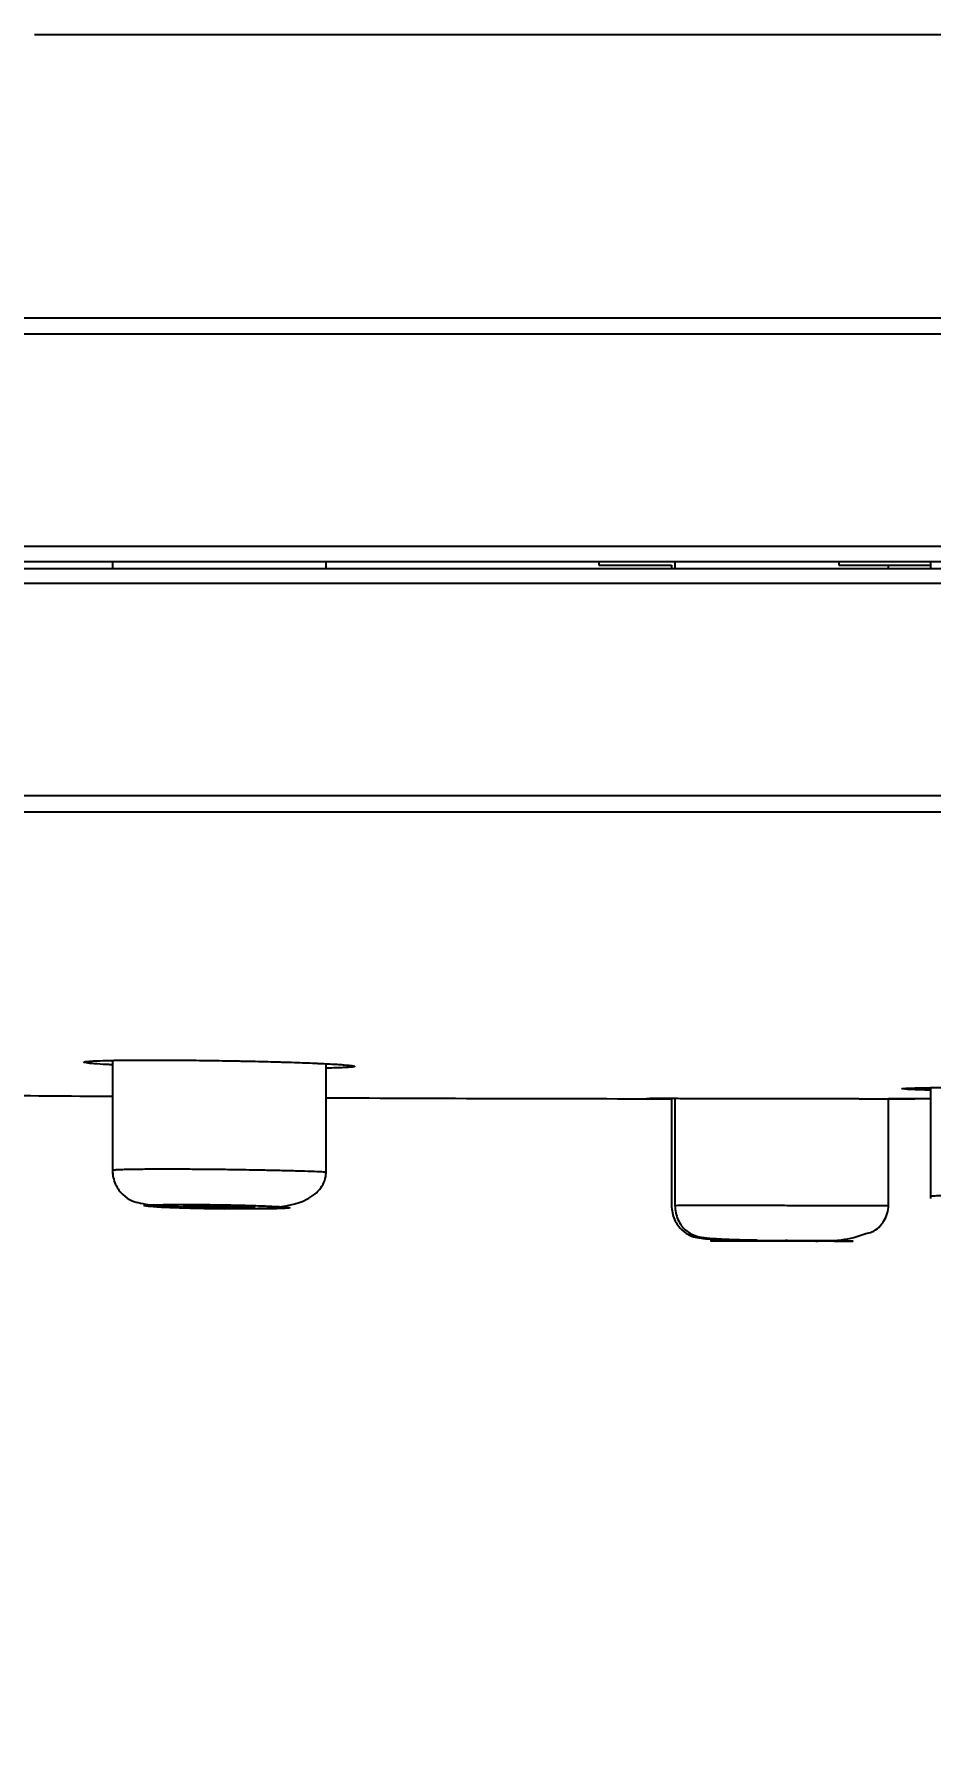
# Model space of a CAD drawing. Header units: millimetres. Extents: x 6110 to 6704, y -2661 to -1821.
# Drawn here: x 6477.58 to 6480.72, y -2068.33 to -2062.29 of the extents above; entities that cross this region are included whole.
import ezdxf

# ---------------------------------------------------------------- set-up
doc = ezdxf.new("R2010")
doc.units = ezdxf.units.MM
doc.header["$LTSCALE"] = 0.1
doc.linetypes.add('HIDDEN2', pattern=[4.7625, 3.175, -1.5875])
doc.layers.add('1', color=4, linetype='HIDDEN2', lineweight=13)
doc.layers.add('DIM', color=3, linetype='Continuous', lineweight=9)
doc.styles.get("Standard").update_dxf_attribs({"font": 'arial.ttf'})
doc.dimstyles.new('ISO-25', dxfattribs={"dimtxt": 2.5, "dimasz": 2.5, "dimexe": 1.25, "dimexo": 0.625, "dimtad": 1, "dimlfac": 5, "dimtxsty": 'Standard', "dimcen": 2.5, "dimadec": 0, "dimazin": 0, "dimtfac": 1, "dimtmove": 0, "dimatfit": 3, "dimfxl": 0, "dimarcsym": 0})

# ---------------------------------------------------------------- blocks, each defined once
blk = doc.blocks.new('*D94')
at = {"layer": 'Defpoints', "color": 0}
for p in [(6619.6172, -1993.2599), (6619.6172, -2013.8444), (6456.1819, -2064.0902)]:
    blk.add_point(p, dxfattribs=at)
at = {"layer": 'DIM', "color": 0, "lineweight": -2}
for p, q in [((6456.1819, -2063.4652), (6456.1819, -1992.0099)), ((6619.6172, -2013.2194), (6619.6172, -1992.0099)), ((6461.1819, -1993.2599), (6614.6172, -1993.2599))]:
    blk.add_line(p, q, dxfattribs=at)
at = {"layer": 'DIM', "color": 0}
for points in [[(6461.1819, -1992.4266), (6461.1819, -1994.0933), (6456.1819, -1993.2599)], [(6614.6172, -1992.4266), (6614.6172, -1994.0933), (6619.6172, -1993.2599)]]:
    blk.add_solid(points, dxfattribs=at)
at = {"layer": 'DIM', "color": 0, "insert": (6537.8995, -1989.6302), "char_height": 5, "attachment_point": 5}
blk.add_mtext('653,7', dxfattribs=at)

msp = doc.modelspace()

# ---------------------------------------------------------------- hatches: boundary and pattern name
at = {"layer": 'DIM'}
h = msp.add_hatch(dxfattribs=at)
h.set_pattern_fill('ANSI31', color=2)
edge = h.paths.add_edge_path()
edge.add_line((6619.6172, -2595.9805), (6619.6172, -1962.2056))
edge.add_line((6634.6172, -1966.1101), (6619.6172, -1966.1101))
edge.add_line((6634.6172, -2610.9805), (6634.6172, -1966.1101))
edge.add_line((6634.6172, -2610.9805), (6184.4567, -2610.9805))
edge.add_line((6619.6172, -2595.9805), (6184.4567, -2595.9805))
edge.add_line((6184.4567, -2610.9805), (6184.4567, -2595.9805))

# ---------------------------------------------------------------- linework, layer by layer
at = {"layer": '1', "color": 7, "linetype": 'Continuous', "lineweight": -3}
for p, q in [((6477.5755, -2062.2906), (6484.3069, -2062.2906)), ((6457.4997, -2063.2861), (6484.3069, -2063.2861)), ((6484.3069, -2063.3432), (6456.8646, -2063.3432)), ((6512.4319, -2064.0902), (6456.1819, -2064.0902)), ((6456.1819, -2064.1422), (6512.4319, -2064.1422)), ((6477.8496, -2064.1422), (6477.8496, -2064.1672)), ((6478.5996, -2064.1672), (6478.5996, -2064.1422)), ((6479.5569, -2064.1422), (6479.5569, -2064.1547)), ((6479.5569, -2064.1547), (6479.8121, -2064.1547)), ((6479.8121, -2064.1547), (6479.8121, -2064.1672)), ((6479.8244, -2064.1422), (6479.8244, -2064.1672)), ((6480.4003, -2064.1422), (6480.4003, -2064.1547)), ((6480.4003, -2064.1547), (6480.7217, -2064.1547)), ((6480.5744, -2064.1672), (6480.5744, -2064.1547)), ((6480.7217, -2064.1422), (6480.7217, -2064.1672)), ((6456.1819, -2064.1672), (6512.4319, -2064.1672)), ((6484.3069, -2064.2192), (6456.1819, -2064.2192)), ((6511.7491, -2064.9661), (6456.8646, -2064.9661)), ((6484.3069, -2065.0233), (6457.4997, -2065.0233)), ((6477.8496, -2065.895), (6477.8496, -2066.2951)), ((6478.5996, -2066.2951), (6478.5996, -2065.907)), ((6479.8121, -2066.0297), (6479.8121, -2066.4077)), ((6479.8244, -2066.0283), (6479.8244, -2066.4077)), ((6480.5744, -2066.4077), (6480.5744, -2066.0296)), ((6480.6671, -2066.0297), (6480.5744, -2066.0297)), ((6480.7217, -2066.0297), (6480.6671, -2066.0297)), ((6480.7217, -2065.9909), (6480.7217, -2066.3799)), ((6480.7217, -2066.3799), (6480.7217, -2066.38))]:
    msp.add_line(p, q, dxfattribs=at)
for start, end in [(269.317618, 269.52796), (269.699855, 269.977758)]:
    msp.add_arc((6479.9092, -1816.0297), 250, start, end, dxfattribs=at)
for points, knots in [([(6477.8489, -2065.9107), (6477.8469, -2065.9106), (6477.845, -2065.9105), (6477.8385, -2065.9102), (6477.834, -2065.9099), (6477.8125, -2065.9087), (6477.7979, -2065.9078), (6477.783, -2065.9066), (6477.7801, -2065.9063), (6477.7749, -2065.9058), (6477.7724, -2065.9056), (6477.7656, -2065.9049), (6477.7618, -2065.9044), (6477.7527, -2065.9031), (6477.7496, -2065.9022), (6477.7496, -2065.9011), (6477.7498, -2065.9009), (6477.7505, -2065.9005), (6477.7511, -2065.9003), (6477.7534, -2065.8997), (6477.7579, -2065.8989), (6477.7654, -2065.8982), (6477.7722, -2065.8977), (6477.7746, -2065.8975), (6477.7799, -2065.8972), (6477.7827, -2065.8971), (6477.7976, -2065.8963), (6477.8121, -2065.8958), (6477.8336, -2065.8953), (6477.8381, -2065.8951), (6477.8474, -2065.895), (6477.8522, -2065.8949), (6477.8671, -2065.8946), (6477.8776, -2065.8944), (6477.9104, -2065.8941), (6477.9343, -2065.8939), (6477.9667, -2065.8938), (6477.9734, -2065.8938), (6477.9868, -2065.8938), (6477.9936, -2065.8938), (6478.0142, -2065.8938), (6478.0422, -2065.8939), (6478.0713, -2065.8941), (6478.0936, -2065.8942), (6478.1011, -2065.8943), (6478.1163, -2065.8944), (6478.1239, -2065.8945), (6478.1623, -2065.8949), (6478.1931, -2065.8953), (6478.2396, -2065.8961), (6478.2551, -2065.8963), (6478.2784, -2065.8968), (6478.2862, -2065.8969), (6478.3017, -2065.8972), (6478.3094, -2065.8974), (6478.3475, -2065.8982), (6478.3771, -2065.8989), (6478.413, -2065.8999), (6478.4201, -2065.9001), (6478.4343, -2065.9005), (6478.4413, -2065.9007), (6478.462, -2065.9013), (6478.4753, -2065.9017), (6478.5139, -2065.903), (6478.5379, -2065.9039), (6478.5656, -2065.9051), (6478.571, -2065.9054), (6478.5815, -2065.9058), (6478.5866, -2065.9061), (6478.6014, -2065.9068), (6478.6198, -2065.9077), (6478.6358, -2065.9087), (6478.6469, -2065.9094), (6478.6504, -2065.9097), (6478.6571, -2065.9102), (6478.6603, -2065.9104), (6478.6752, -2065.9116), (6478.6842, -2065.9125), (6478.6934, -2065.9139), (6478.6957, -2065.9143), (6478.6988, -2065.9152), (6478.6996, -2065.9156), (6478.6996, -2065.9169), (6478.6967, -2065.9177), (6478.6891, -2065.9186), (6478.6874, -2065.9187), (6478.6836, -2065.9191), (6478.6816, -2065.9192), (6478.6748, -2065.9197), (6478.6644, -2065.9203), (6478.6512, -2065.9209), (6478.6403, -2065.9213), (6478.6365, -2065.9214), (6478.6285, -2065.9216), (6478.6243, -2065.9217), (6478.6141, -2065.922), (6478.608, -2065.9221), (6478.6016, -2065.9222)], [0, 0, 0, 0, 0.00443, 0.00443, 0.01545, 0.01545, 0.059529, 0.059529, 0.070548, 0.070548, 0.081568, 0.081568, 0.103608, 0.103608, 0.147687, 0.147687, 0.158707, 0.158707, 0.169726, 0.169726, 0.191766, 0.213805, 0.213805, 0.224825, 0.224825, 0.235845, 0.235845, 0.279924, 0.279924, 0.290944, 0.290944, 0.301964, 0.301964, 0.324003, 0.324003, 0.368082, 0.368082, 0.379102, 0.379102, 0.390122, 0.390122, 0.412161, 0.434201, 0.434201, 0.445221, 0.445221, 0.45624, 0.45624, 0.500319, 0.500319, 0.522359, 0.522359, 0.533379, 0.533379, 0.544399, 0.544399, 0.588478, 0.588478, 0.599497, 0.599497, 0.610517, 0.610517, 0.632557, 0.632557, 0.676636, 0.676636, 0.687656, 0.687656, 0.698675, 0.698675, 0.720715, 0.742754, 0.742754, 0.753774, 0.753774, 0.764794, 0.764794, 0.808873, 0.808873, 0.830913, 0.830913, 0.852952, 0.852952, 0.897031, 0.897031, 0.908051, 0.908051, 0.919071, 0.919071, 0.94111, 0.96315, 0.96315, 0.97417, 0.97417, 0.985189, 0.985189, 1, 1, 1, 1]), ([(6479.7244, -2066.0285), (6479.7244, -2066.0285), (6479.7247, -2066.0285), (6479.7259, -2066.0285), (6479.7264, -2066.0285), (6479.7277, -2066.0284), (6479.7284, -2066.0284), (6479.7311, -2066.0284), (6479.7333, -2066.0284), (6479.7412, -2066.0284), (6479.7482, -2066.0284), (6479.7614, -2066.0283), (6479.7662, -2066.0283), (6479.7768, -2066.0283), (6479.7825, -2066.0283), (6479.8006, -2066.0283), (6479.8143, -2066.0283), (6479.8369, -2066.0283), (6479.8448, -2066.0284), (6479.8573, -2066.0284), (6479.8615, -2066.0284), (6479.8702, -2066.0284), (6479.8746, -2066.0284), (6479.897, -2066.0284), (6479.9159, -2066.0284), (6479.9459, -2066.0285), (6479.9562, -2066.0285), (6479.972, -2066.0285), (6479.9773, -2066.0285), (6479.9881, -2066.0286), (6479.9936, -2066.0286), (6480.0212, -2066.0286), (6480.0664, -2066.0287), (6480.1135, -2066.0288), (6480.1436, -2066.0288), (6480.1497, -2066.0289), (6480.1618, -2066.0289), (6480.1799, -2066.0289), (6480.198, -2066.029), (6480.2341, -2066.029), (6480.258, -2066.0291), (6480.2878, -2066.0291), (6480.2937, -2066.0291), (6480.3056, -2066.0292), (6480.3116, -2066.0292), (6480.3292, -2066.0292), (6480.3408, -2066.0292), (6480.375, -2066.0293), (6480.3971, -2066.0293), (6480.4292, -2066.0294), (6480.4397, -2066.0294), (6480.4552, -2066.0294), (6480.4603, -2066.0294), (6480.4704, -2066.0295), (6480.4753, -2066.0295), (6480.4997, -2066.0295), (6480.5179, -2066.0295), (6480.5435, -2066.0296), (6480.5517, -2066.0296), (6480.5675, -2066.0296), (6480.5751, -2066.0296), (6480.5966, -2066.0296), (6480.6093, -2066.0297), (6480.626, -2066.0297), (6480.6312, -2066.0297), (6480.6407, -2066.0297), (6480.645, -2066.0297), (6480.6568, -2066.0297), (6480.6629, -2066.0297), (6480.6671, -2066.0297)], [0, 0, 0, 0, 0.022755, 0.022755, 0.035613, 0.035613, 0.048472, 0.048472, 0.074189, 0.074189, 0.125623, 0.125623, 0.15134, 0.15134, 0.177057, 0.177057, 0.22849, 0.22849, 0.254207, 0.254207, 0.267066, 0.267066, 0.279924, 0.279924, 0.331358, 0.331358, 0.357075, 0.357075, 0.369934, 0.369934, 0.382792, 0.382792, 0.434226, 0.48566, 0.48566, 0.498519, 0.498519, 0.511377, 0.537094, 0.537094, 0.588528, 0.588528, 0.601387, 0.601387, 0.614245, 0.614245, 0.639962, 0.639962, 0.691396, 0.691396, 0.717113, 0.717113, 0.729972, 0.729972, 0.74283, 0.74283, 0.794264, 0.794264, 0.819981, 0.819981, 0.845698, 0.845698, 0.897132, 0.897132, 0.922849, 0.922849, 0.948566, 0.948566, 1, 1, 1, 1]), ([(6479.8204, -2066.0291), (6479.8176, -2066.0291), (6479.815, -2066.0291), (6479.8088, -2066.029), (6479.8054, -2066.029), (6479.7987, -2066.029), (6479.7955, -2066.029), (6479.7798, -2066.0289), (6479.7583, -2066.0288), (6479.7433, -2066.0287), (6479.7373, -2066.0287), (6479.7369, -2066.0287), (6479.7366, -2066.0287)], [0, 0, 0, 0, 0.068208, 0.068208, 0.15915, 0.15915, 0.250093, 0.250093, 0.613863, 0.977633, 0.977633, 1, 1, 1, 1]), ([(6480.7209, -2065.9996), (6480.7191, -2065.9996), (6480.7173, -2065.9995), (6480.7109, -2065.9993), (6480.7064, -2065.9992), (6480.6848, -2065.9986), (6480.6702, -2065.9981), (6480.6552, -2065.9975), (6480.6524, -2065.9974), (6480.6471, -2065.9971), (6480.6446, -2065.997), (6480.6378, -2065.9966), (6480.634, -2065.9964), (6480.6249, -2065.9956), (6480.6218, -2065.9952), (6480.6217, -2065.9946), (6480.6219, -2065.9945), (6480.6226, -2065.9942), (6480.6232, -2065.9941), (6480.6254, -2065.9938), (6480.6299, -2065.9933), (6480.6374, -2065.9929), (6480.6441, -2065.9926), (6480.6466, -2065.9925), (6480.6518, -2065.9923), (6480.6546, -2065.9922), (6480.6695, -2065.9918), (6480.684, -2065.9914), (6480.7055, -2065.9911), (6480.71, -2065.991), (6480.7192, -2065.9909), (6480.724, -2065.9908), (6480.7389, -2065.9906), (6480.7494, -2065.9905), (6480.7822, -2065.9902), (6480.8061, -2065.9901), (6480.8374, -2065.9899), (6480.8429, -2065.9899), (6480.8485, -2065.9899)], [0, 0, 0, 0, 0.011106, 0.011106, 0.040332, 0.040332, 0.157237, 0.157237, 0.186463, 0.186463, 0.215689, 0.215689, 0.274141, 0.274141, 0.391045, 0.391045, 0.420272, 0.420272, 0.449498, 0.449498, 0.50795, 0.566402, 0.566402, 0.595628, 0.595628, 0.624854, 0.624854, 0.741759, 0.741759, 0.770985, 0.770985, 0.800211, 0.800211, 0.858663, 0.858663, 0.975568, 0.975568, 1, 1, 1, 1]), ([(6477.8496, -2066.2804), (6477.8496, -2066.2802), (6477.8509, -2066.2797), (6477.8582, -2066.279), (6477.872, -2066.2783), (6477.8903, -2066.2777), (6477.9121, -2066.2772), (6477.9364, -2066.2768), (6477.9623, -2066.2766), (6477.9806, -2066.2764), (6477.9898, -2066.2764)], [0, 0, 0, 0, 0.108473, 0.257877, 0.399935, 0.534647, 0.66201, 0.782023, 0.894687, 1, 1, 1, 1]), ([(6477.8497, -2066.2802), (6477.8498, -2066.2894), (6477.8517, -2066.3068), (6477.8599, -2066.3311), (6477.8719, -2066.3514), (6477.8909, -2066.3726), (6477.9182, -2066.3894), (6477.9584, -2066.4001), (6478.0236, -2066.4059), (6478.1131, -2066.4107), (6478.1684, -2066.4123), (6478.1827, -2066.4126)], [0, 0, 0, 0, 0.054445, 0.108376, 0.161239, 0.212999, 0.315373, 0.424205, 0.66208, 0.914816, 1, 1, 1, 1]), ([(6477.9898, -2066.2764), (6478.006, -2066.2763), (6478.0408, -2066.2763), (6478.0984, -2066.2764), (6478.1604, -2066.2768), (6478.2106, -2066.2772), (6478.25, -2066.2777), (6478.2813, -2066.2782), (6478.321, -2066.2788), (6478.368, -2066.2797), (6478.4204, -2066.2807), (6478.4752, -2066.282), (6478.5275, -2066.2834), (6478.5713, -2066.285), (6478.5942, -2066.2866), (6478.5993, -2066.2875), (6478.5996, -2066.2879), (6478.5996, -2066.288)], [0, 0, 0, 0, 0.074121, 0.14907, 0.224848, 0.301455, 0.328121, 0.365476, 0.413515, 0.47223, 0.541614, 0.621655, 0.712344, 0.813666, 0.925608, 0.989293, 1, 1, 1, 1]), ([(6478.1827, -2066.4126), (6478.1908, -2066.4128), (6478.2217, -2066.4137), (6478.3014, -2066.4148), (6478.4133, -2066.4162), (6478.5225, -2066.3963), (6478.5778, -2066.3519), (6478.5964, -2066.3171), (6478.5995, -2066.298), (6478.5995, -2066.288)], [0, 0, 0, 0, 0.043127, 0.165025, 0.416041, 0.685248, 0.839026, 0.919575, 1, 1, 1, 1]), ([(6480.7217, -2066.3713), (6480.7217, -2066.3713), (6480.7221, -2066.371), (6480.7281, -2066.3706), (6480.7471, -2066.3701), (6480.7744, -2066.3697), (6480.8074, -2066.3693), (6480.8441, -2066.369), (6480.8826, -2066.3689), (6480.9095, -2066.3688), (6480.9228, -2066.3688)], [0, 0, 0, 0, 0.032611, 0.198885, 0.355807, 0.503372, 0.641578, 0.770419, 0.889895, 1, 1, 1, 1]), ([(6477.9583, -2066.4032), (6477.9583, -2066.404), (6477.9624, -2066.4057), (6477.9784, -2066.4074), (6477.9924, -2066.4083)], [0, 0, 0, 0, 0.387965, 1, 1, 1, 1]), ([(6478.0661, -2066.4013), (6478.0661, -2066.4013), (6478.066, -2066.4013), (6478.0444, -2066.4015), (6478.0255, -2066.4018), (6477.9959, -2066.4026), (6477.9849, -2066.4031), (6477.9726, -2066.4044), (6477.971, -2066.4052), (6477.9775, -2066.4068), (6477.9855, -2066.4076), (6478.0101, -2066.4094), (6478.0268, -2066.4103), (6478.0666, -2066.4119), (6478.0902, -2066.4127), (6478.1407, -2066.4142), (6478.1684, -2066.4148), (6478.2241, -2066.4158), (6478.2528, -2066.4162), (6478.3073, -2066.4167), (6478.3338, -2066.4168), (6478.3721, -2066.4167), (6478.3859, -2066.4167), (6478.4183, -2066.4163), (6478.4351, -2066.4159), (6478.4597, -2066.415), (6478.4678, -2066.4144), (6478.4743, -2066.413), (6478.4728, -2066.4122), (6478.4606, -2066.4105), (6478.4496, -2066.4097), (6478.42, -2066.4079), (6478.4008, -2066.407), (6478.3571, -2066.4054), (6478.332, -2066.4046), (6478.2792, -2066.4033), (6478.2508, -2066.4027), (6478.1948, -2066.4019), (6478.1665, -2066.4015), (6478.1134, -2066.4012), (6478.0881, -2066.4012), (6478.0661, -2066.4013)], [0, 0, 0, 0, 0.000004, 0.000004, 0.053232, 0.053232, 0.106953, 0.106953, 0.160695, 0.160695, 0.214441, 0.214441, 0.268173, 0.268173, 0.32188, 0.32188, 0.375561, 0.375561, 0.429228, 0.429228, 0.482894, 0.482894, 0.516194, 0.516194, 0.569894, 0.569894, 0.623622, 0.623622, 0.677367, 0.677367, 0.731111, 0.731111, 0.784838, 0.784838, 0.838536, 0.838536, 0.892209, 0.892209, 0.945871, 0.945871, 1, 1, 1, 1]), ([(6477.9924, -2066.4083), (6477.9927, -2066.4083), (6478.0049, -2066.4096), (6478.0473, -2066.4113), (6478.1084, -2066.4134), (6478.1625, -2066.4147), (6478.2085, -2066.4156), (6478.2353, -2066.4159), (6478.2434, -2066.416)], [0, 0, 0, 0, 0.0105, 0.359022, 0.545569, 0.733784, 0.920338, 1, 1, 1, 1]), ([(6478.313, -2066.413), (6478.3072, -2066.413), (6478.3009, -2066.4131), (6478.2907, -2066.4131), (6478.2872, -2066.4131), (6478.28, -2066.4131), (6478.2762, -2066.4131), (6478.2649, -2066.413), (6478.2571, -2066.413), (6478.2451, -2066.4129), (6478.241, -2066.4128), (6478.2328, -2066.4127), (6478.2287, -2066.4126), (6478.2165, -2066.4125), (6478.2083, -2066.4123), (6478.1962, -2066.4121), (6478.1922, -2066.412), (6478.1844, -2066.4118), (6478.1767, -2066.4116), (6478.1694, -2066.4114), (6478.1639, -2066.4112), (6478.1622, -2066.4112), (6478.1586, -2066.4111), (6478.1569, -2066.411), (6478.1483, -2066.4107), (6478.142, -2066.4105), (6478.1334, -2066.4101), (6478.1306, -2066.41), (6478.1254, -2066.4097), (6478.123, -2066.4096), (6478.1161, -2066.4092), (6478.1123, -2066.409), (6478.1076, -2066.4086), (6478.1062, -2066.4085), (6478.1038, -2066.4082), (6478.1028, -2066.4081), (6478.1004, -2066.4078), (6478.0996, -2066.4075), (6478.0996, -2066.4072), (6478.0998, -2066.4071), (6478.1006, -2066.4069), (6478.1018, -2066.4067), (6478.1038, -2066.4065), (6478.1061, -2066.4063), (6478.1075, -2066.4062), (6478.1122, -2066.406), (6478.1161, -2066.4059), (6478.1229, -2066.4057), (6478.1253, -2066.4056), (6478.1305, -2066.4056), (6478.1333, -2066.4055), (6478.1419, -2066.4054), (6478.1482, -2066.4054), (6478.1585, -2066.4053), (6478.162, -2066.4053), (6478.1692, -2066.4054), (6478.1766, -2066.4054), (6478.1843, -2066.4054), (6478.1921, -2066.4055), (6478.1961, -2066.4055), (6478.2082, -2066.4056), (6478.2163, -2066.4057), (6478.2286, -2066.4059), (6478.2326, -2066.406), (6478.2388, -2066.4061), (6478.2408, -2066.4062), (6478.2449, -2066.4062), (6478.2469, -2066.4063), (6478.2569, -2066.4065), (6478.2647, -2066.4067), (6478.2761, -2066.407), (6478.2798, -2066.4071), (6478.2871, -2066.4073), (6478.2906, -2066.4074), (6478.3007, -2066.4077), (6478.3071, -2066.408), (6478.3158, -2066.4084), (6478.3186, -2066.4085), (6478.3238, -2066.4087), (6478.3286, -2066.409), (6478.3328, -2066.4092), (6478.3367, -2066.4095), (6478.3385, -2066.4096), (6478.3432, -2066.41), (6478.3456, -2066.4102), (6478.348, -2066.4106), (6478.3486, -2066.4107), (6478.3494, -2066.4109), (6478.3496, -2066.4111), (6478.3496, -2066.4112), (6478.3496, -2066.4112), (6478.3496, -2066.4112)], [0, 0, 0, 0, 0.035713, 0.035713, 0.05357, 0.05357, 0.071427, 0.071427, 0.10714, 0.10714, 0.124996, 0.124996, 0.142853, 0.142853, 0.178566, 0.178566, 0.196423, 0.196423, 0.21428, 0.232136, 0.232136, 0.241064, 0.241064, 0.249993, 0.249993, 0.285706, 0.285706, 0.303563, 0.303563, 0.321419, 0.321419, 0.357133, 0.357133, 0.374989, 0.374989, 0.392846, 0.392846, 0.428559, 0.428559, 0.446416, 0.446416, 0.464272, 0.482129, 0.482129, 0.499986, 0.499986, 0.535699, 0.535699, 0.553555, 0.553555, 0.571412, 0.571412, 0.607125, 0.607125, 0.624982, 0.624982, 0.642839, 0.660695, 0.660695, 0.678552, 0.678552, 0.714265, 0.714265, 0.732122, 0.732122, 0.74105, 0.74105, 0.749978, 0.749978, 0.785692, 0.785692, 0.803548, 0.803548, 0.821405, 0.821405, 0.857118, 0.857118, 0.874975, 0.874975, 0.892831, 0.910688, 0.910688, 0.928545, 0.928545, 0.964258, 0.964258, 0.982114, 0.982114, 0.999971, 0.999971, 1, 1, 1, 1]), ([(6478.3461, -2066.4119), (6478.3456, -2066.412), (6478.3449, -2066.412), (6478.3431, -2066.4121), (6478.3403, -2066.4123), (6478.3369, -2066.4125), (6478.333, -2066.4126), (6478.3309, -2066.4126), (6478.3241, -2066.4128), (6478.3189, -2066.4129), (6478.313, -2066.413)], [0, 0, 0, 0, 0.102515, 0.102515, 0.282012, 0.461509, 0.461509, 0.641006, 0.641006, 1, 1, 1, 1]), ([(6479.8124, -2066.404), (6479.8125, -2066.4131), (6479.8143, -2066.4304), (6479.8223, -2066.4546), (6479.834, -2066.4748), (6479.852, -2066.4955), (6479.8773, -2066.5118), (6479.9115, -2066.5209), (6479.9631, -2066.5238), (6480.0327, -2066.526), (6480.0756, -2066.5266), (6480.082, -2066.5267)], [0, 0, 0, 0, 0.06115, 0.120533, 0.177411, 0.231699, 0.335177, 0.442349, 0.683872, 0.952908, 1, 1, 1, 1]), ([(6479.8244, -2066.404), (6479.8244, -2066.4132), (6479.8262, -2066.4306), (6479.8344, -2066.455), (6479.8464, -2066.4753), (6479.8658, -2066.4965), (6479.894, -2066.5122), (6479.9268, -2066.5186), (6479.9669, -2066.5213), (6480.0207, -2066.5239), (6480.0707, -2066.5252), (6480.1028, -2066.5258), (6480.1131, -2066.5259)], [0, 0, 0, 0, 0.058211, 0.115585, 0.172439, 0.22954, 0.348882, 0.48497, 0.634624, 0.783474, 0.932432, 1, 1, 1, 1]), ([(6479.8244, -2066.4043), (6479.8244, -2066.4043), (6479.8247, -2066.4043), (6479.8317, -2066.4042), (6479.8578, -2066.4041), (6479.8988, -2066.4041), (6479.9395, -2066.404), (6479.9743, -2066.404), (6480.0043, -2066.404), (6480.0515, -2066.4041), (6480.1181, -2066.4041), (6480.1955, -2066.4042), (6480.2746, -2066.4043), (6480.347, -2066.4044), (6480.4135, -2066.4044), (6480.4715, -2066.4045), (6480.5185, -2066.4045), (6480.5526, -2066.4046), (6480.5709, -2066.4046), (6480.5744, -2066.4046), (6480.5743, -2066.4046)], [0, 0, 0, 0, 0.006651, 0.073202, 0.139753, 0.206303, 0.272854, 0.289694, 0.320741, 0.36598, 0.425389, 0.498938, 0.562734, 0.626652, 0.690692, 0.754852, 0.819134, 0.883538, 0.948063, 1, 1, 1, 1]), ([(6480.4941, -2066.5032), (6480.5018, -2066.5021), (6480.5287, -2066.4956), (6480.5546, -2066.4676), (6480.5714, -2066.4338), (6480.5742, -2066.4146), (6480.5743, -2066.4047)], [0, 0, 0, 0, 0.153209, 0.571221, 0.786821, 1, 1, 1, 1]), ([(6480.2124, -2066.5271), (6480.2147, -2066.5271), (6480.2406, -2066.5273), (6480.3115, -2066.5271), (6480.4036, -2066.5314), (6480.4676, -2066.5135), (6480.4941, -2066.5032)], [0, 0, 0, 0, 0.021607, 0.237046, 0.661651, 1, 1, 1, 1]), ([(6480.4448, -2066.5297), (6480.4481, -2066.5297), (6480.4496, -2066.5297), (6480.4486, -2066.5296), (6480.4431, -2066.5296), (6480.4233, -2066.5296), (6480.4088, -2066.5296), (6480.3728, -2066.5295), (6480.3508, -2066.5295), (6480.3027, -2066.5294), (6480.2758, -2066.5294), (6480.2209, -2066.5293), (6480.1921, -2066.5292), (6480.1367, -2066.5291), (6480.1093, -2066.5291), (6480.0595, -2066.529), (6480.0365, -2066.529), (6479.9981, -2066.529), (6479.9822, -2066.529), (6479.9594, -2066.529), (6479.9522, -2066.529), (6479.9477, -2066.529), (6479.9501, -2066.5291), (6479.9572, -2066.5291), (6479.9572, -2066.5291), (6479.9643, -2066.5292), (6479.9762, -2066.5292), (6480.0074, -2066.5293), (6480.0273, -2066.5293), (6480.0722, -2066.5294), (6480.0978, -2066.5295), (6480.1513, -2066.5295), (6480.1798, -2066.5296), (6480.2358, -2066.5296), (6480.2639, -2066.5296), (6480.3161, -2066.5297), (6480.3408, -2066.5297), (6480.3832, -2066.5297), (6480.4015, -2066.5297), (6480.4243, -2066.5297), (6480.4315, -2066.5297), (6480.4402, -2066.5297), (6480.4428, -2066.5297), (6480.4448, -2066.5297), (6480.4448, -2066.5297), (6480.4448, -2066.5297)], [0, 0, 0, 0, 0.033819, 0.033819, 0.087541, 0.087541, 0.141272, 0.141272, 0.195008, 0.195008, 0.248743, 0.248743, 0.302473, 0.302473, 0.356196, 0.356196, 0.409912, 0.409912, 0.463608, 0.463608, 0.517303, 0.517303, 0.570998, 0.570998, 0.571058, 0.571058, 0.624785, 0.624785, 0.678519, 0.678519, 0.732255, 0.732255, 0.785988, 0.785988, 0.839714, 0.839714, 0.893432, 0.893432, 0.946885, 0.946885, 0.980209, 0.980209, 0.999984, 0.999984, 1, 1, 1, 1]), ([(6480.0744, -2066.5293), (6480.0744, -2066.5293), (6480.0746, -2066.5293), (6480.0754, -2066.5293), (6480.0765, -2066.5292), (6480.0785, -2066.5292), (6480.0809, -2066.5292), (6480.0823, -2066.5292), (6480.087, -2066.5292), (6480.0908, -2066.5292), (6480.0976, -2066.5292), (6480.1001, -2066.5292), (6480.1053, -2066.5292), (6480.1081, -2066.5292), (6480.1167, -2066.5292), (6480.123, -2066.5293), (6480.1332, -2066.5293), (6480.1368, -2066.5293), (6480.144, -2066.5293), (6480.1514, -2066.5293), (6480.159, -2066.5293), (6480.1669, -2066.5293), (6480.1709, -2066.5293), (6480.183, -2066.5293), (6480.1911, -2066.5293), (6480.2033, -2066.5294), (6480.2074, -2066.5294), (6480.2135, -2066.5294), (6480.2156, -2066.5294), (6480.2197, -2066.5294), (6480.2217, -2066.5294), (6480.2317, -2066.5294), (6480.2395, -2066.5294), (6480.2508, -2066.5294), (6480.2546, -2066.5294), (6480.2618, -2066.5294), (6480.2653, -2066.5294), (6480.2755, -2066.5295), (6480.2818, -2066.5295), (6480.2906, -2066.5295), (6480.2933, -2066.5295), (6480.2985, -2066.5295), (6480.3034, -2066.5295), (6480.3076, -2066.5295), (6480.3115, -2066.5295), (6480.3132, -2066.5295), (6480.3179, -2066.5295), (6480.3203, -2066.5296), (6480.3227, -2066.5296), (6480.3233, -2066.5296), (6480.3241, -2066.5296), (6480.3244, -2066.5296), (6480.3244, -2066.5296), (6480.3244, -2066.5296), (6480.3244, -2066.5296)], [0, 0, 0, 0, 0.03029, 0.03029, 0.061526, 0.092763, 0.092763, 0.123999, 0.123999, 0.186473, 0.186473, 0.217709, 0.217709, 0.248946, 0.248946, 0.311419, 0.311419, 0.342656, 0.342656, 0.373893, 0.405129, 0.405129, 0.436366, 0.436366, 0.498839, 0.498839, 0.530076, 0.530076, 0.545694, 0.545694, 0.561313, 0.561313, 0.623786, 0.623786, 0.655023, 0.655023, 0.686259, 0.686259, 0.748733, 0.748733, 0.779969, 0.779969, 0.811206, 0.842443, 0.842443, 0.873679, 0.873679, 0.936153, 0.936153, 0.967389, 0.967389, 0.998626, 0.998626, 1, 1, 1, 1]), ([(6480.2877, -2066.5296), (6480.2819, -2066.5296), (6480.2756, -2066.5296), (6480.2654, -2066.5296), (6480.2619, -2066.5296), (6480.2547, -2066.5296), (6480.2509, -2066.5296), (6480.2396, -2066.5296), (6480.2318, -2066.5296), (6480.2198, -2066.5295), (6480.2157, -2066.5295), (6480.2075, -2066.5295), (6480.2034, -2066.5295), (6480.1912, -2066.5295), (6480.1831, -2066.5295), (6480.171, -2066.5295), (6480.167, -2066.5295), (6480.1591, -2066.5295), (6480.1515, -2066.5295), (6480.1441, -2066.5295), (6480.1387, -2066.5294), (6480.1369, -2066.5294), (6480.1334, -2066.5294), (6480.1316, -2066.5294), (6480.1231, -2066.5294), (6480.1168, -2066.5294), (6480.1081, -2066.5294), (6480.1054, -2066.5294), (6480.1002, -2066.5294), (6480.0977, -2066.5294), (6480.0909, -2066.5293), (6480.087, -2066.5293), (6480.0829, -2066.5293), (6480.082, -2066.5293), (6480.0812, -2066.5293)], [0, 0, 0, 0, 0.096979, 0.096979, 0.145468, 0.145468, 0.193958, 0.193958, 0.290937, 0.290937, 0.339426, 0.339426, 0.387916, 0.387916, 0.484895, 0.484895, 0.533384, 0.533384, 0.581874, 0.630363, 0.630363, 0.654608, 0.654608, 0.678853, 0.678853, 0.775832, 0.775832, 0.824321, 0.824321, 0.872811, 0.872811, 0.96979, 0.96979, 1, 1, 1, 1]), ([(6480.3208, -2066.5296), (6480.3203, -2066.5296), (6480.3197, -2066.5296), (6480.3178, -2066.5296), (6480.3151, -2066.5296), (6480.3116, -2066.5296), (6480.3078, -2066.5296), (6480.3056, -2066.5296), (6480.2988, -2066.5296), (6480.2936, -2066.5296), (6480.2877, -2066.5296)], [0, 0, 0, 0, 0.102312, 0.102312, 0.281849, 0.461387, 0.461387, 0.640925, 0.640925, 1, 1, 1, 1])]:
    msp.add_open_spline(points, degree=3, knots=knots, dxfattribs=at)

# ---------------------------------------------------------------- dimensions: what is measured, and where the dimension line sits
at = {"layer": 'DIM'}
dim = msp.add_linear_dim(base=(6619.6172, -1993.2599), p1=(6456.1819, -2064.0902), p2=(6619.6172, -2013.8444), dimstyle='ISO-25', override={"dimtxt": 5, "dimasz": 5, "dimdec": 1, "dimlfac": 4, "dimadec": 1, "dimtdec": 1, "dimfxl": 1.25, "dimtfill": 1}, dxfattribs=at)
dim.commit()
dim.dimension.update_dxf_attribs({"geometry": '*D94', "text_midpoint": (6537.8995, -1989.6302)})

doc.saveas('drawing.dxf')
